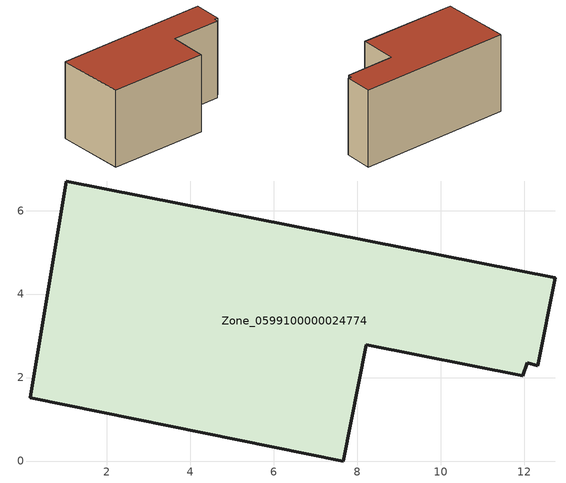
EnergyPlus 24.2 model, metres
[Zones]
Zone_0599100000024774
 floor ground (C_G): 12.32,2.28 12.08,2.35 11.96,2.04 8.21,2.78 7.66,0 0.17,1.52 1.01,6.63 1.03,6.71 12.74,4.39 z0
 wall outside (C_F): 12.74,4.39 1.03,6.71 1.01,6.63 0.17,1.52 7.66,0 8.21,2.78 11.96,2.04 12.08,2.35 12.32,2.28 12.74,4.39 z0:6.14
 roof outside (C_R): 12.08,2.35 12.32,2.28 12.74,4.39 1.03,6.71 1.01,6.63 0.17,1.52 7.66,0 8.21,2.78 11.96,2.04 z6.14
[BUILDING]
Pand.0599100000024774: North Axis=0; Terrain=City; Loads Convergence Tolerance Value=0.04; Temperature Convergence Tolerance Value=0.4; Solar Distribution=FullExterior; Maximum Number of Warmup Days=25; Minimum Number of Warmup Days=1
[Site:Location]
Rotterdam.The.Hague.AP_ZH_NLD Design_Conditions: Latitude=51.96; Longitude=4.45; Time Zone=1; Elevation=-4.5
[SITE:GROUNDTEMPERATURE:BUILDINGSURFACE]
18, 18, 18, 18, 18, 18, 18, 18, 18, 18, 18, 18
[MATERIAL] Thermal Absorptance=0.9; Solar Absorptance=0.7; Visible Absorptance=0.7
Name | Roughness | Thickness | Conductivity | Density | Specific Heat
G.D.1965 | MediumSmooth | 0.15 | 1 | 540 | 1210
F.D.1965 | Rough | 0.3 | 0.857143 | 1920 | 840
R.D.1965 | MediumRough | 0.2 | 0.08 | 1500 | 1000
[CONSTRUCTION]
C_G: G.D.1965
C_F: F.D.1965
C_R: R.D.1965
[ZONE]
Zone_0599100000024774: Type=1; Multiplier=1; Ceiling Height=Autocalculate; Volume=Autocalculate; Floor Area=autocalculate; Part of Total Floor Area=Yes
[ZONEINFILTRATION:DESIGNFLOWRATE]
Infil_Zone_0599100000024774: Zone or ZoneList or Space or SpaceList=Zone_0599100000024774; Schedule=AlwaysOn; Design Flow Rate Calculation Method=Flow/Area; Flow Rate per Floor Area=0.0042; Constant Term Coefficient=1; Temperature Term Coefficient=0; Velocity Term Coefficient=0; Velocity Squared Term Coefficient=0
[HVACTEMPLATE:ZONE:IDEALLOADSAIRSYSTEM]
Zone_0599100000024774: Maximum Heating Supply Air Temperature=50; Minimum Cooling Supply Air Temperature=13; Maximum Heating Supply Air Humidity Ratio=0.0156; Minimum Cooling Supply Air Humidity Ratio=0.0077; Heating Limit=NoLimit; Cooling Limit=NoLimit; Dehumidification Control Type=ConstantSensibleHeatRatio; Cooling Sensible Heat Ratio=0.7; Dehumidification Setpoint=60; Humidification Control Type=None; Humidification Setpoint=30; Outdoor Air Method=None; Outdoor Air Flow Rate per Person=0.00944; Outdoor Air Flow Rate per Zone Floor Area=0; Outdoor Air Flow Rate per Zone=0; Demand Controlled Ventilation Type=None; Outdoor Air Economizer Type=NoEconomizer; Heat Recovery Type=None; Sensible Heat Recovery Effectiveness=0.7; Latent Heat Recovery Effectiveness=0.65
[ZONECONTROL:THERMOSTAT]
ThermostatControl_Zone_0599100000024774: Zone or ZoneList=Zone_0599100000024774; Control Type Schedule=DualSetpointControlType; Control 1=Thermostat_Zone_0599100000024774; Temperature Difference Between Cutout And Setpoint=0
[THERMOSTATSETPOINT:DUALSETPOINT]
Thermostat_Zone_0599100000024774: Heating Setpoint Temperature Schedule=HeatingSetpoint_Zone_0599100000024774; Cooling Setpoint Temperature Schedule=CoolingSetpoint_Zone_0599100000024774
[SCHEDULE:COMPACT]
HeatingSetpoint_Zone_0599100000024774: Through: 12/31, For: AllDays, Until: 24:00, 21
CoolingSetpoint_Zone_0599100000024774: Through: 12/31, For: AllDays, Until: 24:00, 24
DualSetpointControlType: Through: 12/31, For: AllDays, Until: 24:00, 4
AlwaysOn: Through: 12/31, For: AllDays, Until: 24:00, 1
